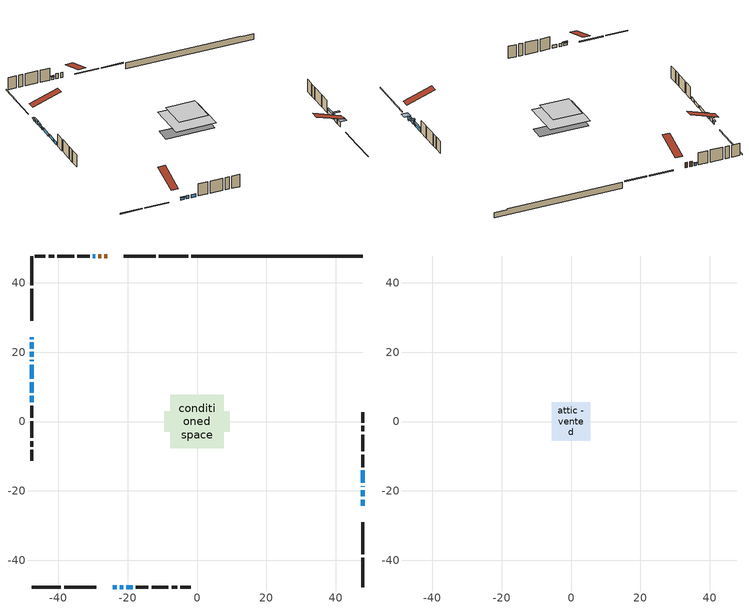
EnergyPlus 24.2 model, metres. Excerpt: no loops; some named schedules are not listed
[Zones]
conditioned space
 floor outside (Floor1 construction): -2.64,-2.64 -2.64,2.64 2.64,2.64 2.64,-2.64 z1.53
 floor adiabatic (AdiabaticFloorConstruction): -7.67,-7.67 -7.67,7.67 7.67,7.67 7.67,-7.67 z3.97
 floor foundation (Slab1 construction): -9.44,-2.9 -9.44,2.9 9.44,2.9 9.44,-2.9 z-0.91
 wall outside (RimJoist1 construction): -2.54,47.76 -11,47.76 / -47.76,-47.76 -39.3,-47.76 / -47.76,47.76 -47.76,39.3 / 47.76,-47.76 47.76,-39.3 z1.53:1.83
 wall outside (RimJoist2 construction): -11.93,47.76 -21.19,47.76 / -38.37,-47.76 -29.12,-47.76 / -47.76,38.37 -47.76,29.12 / 47.76,-38.37 47.76,-29.12 z1.53:1.83
 wall outside (AdiabaticWallConstruction 1): -25.93,47.76 -26.73,47.76 / -27.66,47.76 -28.49,47.76 z1.53:3.56
 wall outside (AdiabaticWallConstruction): 47.76,-24.38 47.76,-22.55 z1.53:3.36; 47.76,-21.62 47.76,-19.79 z1.53:3.16; -29.42,47.76 -30.03,47.76 / -24.38,-47.76 -23.16,-47.76 / -47.76,24.38 -47.76,23.77 z1.53:2.45; -47.76,22.84 -47.76,21.01 / 47.76,-17.73 47.76,-14.07 z1.53:3.05; -47.76,20.08 -47.76,18.71 / -22.23,-47.76 -21.32,-47.76 / -47.76,17.78 -47.76,17.32 / -20.39,-47.76 -18.56,-47.76 / -47.76,16.4 -47.76,12.28 / -47.76,11.35 -47.76,8.3 / -47.76,7.37 -47.76,5.54 z1.53:2.75; 47.76,-18.87 47.76,-18.66 z1.53:3.97
 wall outside (Wall1 construction): -30.96,47.76 -34.54,47.76 / -17.63,-47.76 -14.05,-47.76 / -47.76,4.62 -47.76,1.03 / 47.76,-13.14 47.76,-9.56 z1.53:6.41
 wall outside (Wall2 construction): -35.47,47.76 -40.33,47.76 / -13.12,-47.76 -8.25,-47.76 / -47.76,0.11 -47.76,-4.76 / 47.76,-8.63 47.76,-3.77 z1.53:6.41
 wall outside (Wall3 construction): -41.26,47.76 -42.82,47.76 / -7.33,-47.76 -5.77,-47.76 / -47.76,-5.69 -47.76,-7.24 / 47.76,-2.84 47.76,-1.28 z1.53:6.41
 wall outside (Wall4 construction): -43.74,47.76 -46.83,47.76 / -4.84,-47.76 -1.75,-47.76 / -47.76,-8.17 -47.76,-11.26 / 47.76,-0.36 47.76,2.73 z1.53:6.41
 wall foundation (FoundationWall1 construction): -1.62,47.76,-0.91 -1.62,47.76,1.53 42.82,47.76,1.53 42.82,47.76,1.19 47.76,47.76,1.19 47.76,47.76,-0.91
 window (WindowConstruction): 47.76,-24.38 47.76,-22.55 z1.53:3.36
 window (WindowConstruction 7): 47.76,-21.62 47.76,-19.79 z1.53:3.15
 window (WindowConstruction 8): -29.42,47.76 -30.03,47.76 z1.53:2.44
 window (WindowConstruction 9): -24.38,-47.76 -23.16,-47.76 z1.53:2.44
 window (WindowConstruction 10): -47.76,24.38 -47.76,23.77 z1.53:2.44
 window (WindowConstruction 11): -47.76,22.84 -47.76,21.01 z1.53:3.05
 window (WindowConstruction 12): -47.76,20.08 -47.76,18.71 z1.53:2.75
 window (WindowConstruction 13): -22.23,-47.76 -21.32,-47.76 z1.53:2.75
 window (WindowConstruction 1): 47.76,-18.86 47.76,-18.66 z1.53:3.97
 window (WindowConstruction 14): -47.76,17.78 -47.76,17.33 z1.53:2.75
 window (WindowConstruction 2): -20.39,-47.76 -18.56,-47.76 z1.53:2.75
 window (WindowConstruction 3): -47.76,16.4 -47.76,12.28 z1.53:2.75
 window (WindowConstruction 4): -47.76,11.35 -47.76,8.3 z1.53:2.75
 window (WindowConstruction 5): -47.76,7.37 -47.76,5.55 z1.53:2.75
 window (WindowConstruction 6): 47.76,-17.73 47.76,-14.07 z1.53:3.05
 door (Door): -25.93,47.76 -26.73,47.76 z1.53:3.56
 door (Door 1): -27.66,47.76 -28.49,47.76 z1.53:3.56
 ceiling adiabatic (AdiabaticFloorConstruction): 7.67,-7.67 7.67,7.67 -7.67,7.67 -7.67,-7.67 z3.97
attic - vented
 floor to conditioned space (Floor2 construction Reversed): -5.61,-5.61 -5.61,5.61 5.61,5.61 5.61,-5.61 z6.41
 roof outside (Roof1 construction): -25,47.76,6.41 -25,36.84,10.05 -22.12,36.84,10.05 -22.12,47.76,6.41; -25.31,-47.76,6.41 -25.31,-36.84,10.05 -28.19,-36.84,10.05 -28.19,-47.76,6.41; -47.76,25.31,6.41 -36.84,25.31,10.05 -36.84,28.19,10.05 -47.76,28.19,6.41; 47.76,-25.31,6.41 36.84,-25.31,10.05 36.84,-28.19,10.05 47.76,-28.19,6.41
shading: 47.76,-22.25 47.76,-24.68 50.2,-24.68 50.2,-22.25 z3.66; 47.76,-19.49 47.76,-21.92 48.37,-21.92 48.37,-19.49 z3.45; -30.33,47.76 -29.12,47.76 -29.12,48.37 -30.33,48.37 z2.74; -22.86,-47.76 -24.68,-47.76 -24.68,-48.37 -22.86,-48.37 z2.74; -47.76,23.47 -47.76,24.68 -48.37,24.68 -48.37,23.47 z2.74; -47.76,20.71 -47.76,23.14 -48.37,23.14 -48.37,20.71 z3.35; -47.76,18.41 -47.76,20.38 -48.37,20.38 -48.37,18.41 z3.05; 47.76,-18.36 47.76,-19.16 50.2,-19.16 50.2,-18.36 z4.27; 47.76,-13.77 47.76,-18.03 48.37,-18.03 48.37,-13.77 z3.35
[Building]
Building 1: Terrain=Suburbs
[Site:Location]
Toronto City Centre_ON: Latitude {deg}=43.63; Longitude {deg}=-79.39; Time Zone {hr}=-5; Elevation {m}=77; Keep Site Location Information=Yes
[Site:GroundTemperature:Shallow]
5.01852, 3.26908, 3.12898, 3.95918, 7.29196, 10.6092, 13.4851, 15.3069, 15.4617, 13.9799, 11.1774, 7.9619
[Site:WaterMainsTemperature]
Calculation Method=Schedule; Temperature Schedule=mains temperature schedule
[Material] Roughness=Rough; Thermal Absorptance=0.9
Name | Thickness {m} | Conductivity {W/m-K} | Density {kg/m3} | Specific Heat {J/kg-K} | Solar Absorptance | Visible Absorptance
asphalt or fiberglass shingles | 0.00635 | 0.162714 | 1121.4 | 1465.45 | 0.4 | 0.4
ceiling loosefill ins | 0.169333 | 0.0480833 | 16.02 | 1046.75 | 0.7 | 0.7
ceiling stud and cavity | 0.1397 | 0.536051 | 65.682 | 1177.47 | 0.7 | 0.7
concrete 4.0 in. | 0.1016 | 1.803125 | 2242.8 | 837.4 | 0.7 | 0.7
concrete 8.0 in. | 0.2032 | 1.803125 | 2242.8 | 837.4 | 0.7 | 0.7
door material | 0.04445 | 0.053851 | 512.64 | 1214.23 | 0.7 | 0.7
exterior vertical ins | 0.00128632 | 0.029427 | 32.04 | 1214.23 | 0.7 | 0.7
floor covering | 0.0127 | 0.0433444 | 54.468 | 1339.84 | 0.6 | 0.6
floor rigid ins | 0.103632 | 0.029427 | 32.04 | 1214.23 | 0.7 | 0.7
floor rigid ins 1; wall rigid ins | 0.512978 | 0.029427 | 32.04 | 1214.23 | 0.7 | 0.7
floor stud and cavity | 0.1397 | 0.218442 | 92.3553 | 1139.71 | 0.7 | 0.7
floor stud and cavity 1 | 0.1397 | 1.75129 | 37.0049 | 1207.88 | 0.7 | 0.7
furniture material conditioned space 1 | 0.1524 | 0.115458 | 640.8 | 1214.23 | 0.6 | 0.6
gypsum board | 0.0127 | 0.160291 | 801 | 837.4 | 0.6 | 0.6
osb sheathing 0.5 in. | 0.0127 | 0.115458 | 512.64 | 1214.23 | 0.7 | 0.7
osb sheathing 0.75 in. | 0.01905 | 0.115458 | 512.64 | 1214.23 | 0.7 | 0.7
osb sheathing 2.0 in. | 0.0508 | 0.115458 | 512.64 | 1214.23 | 0.7 | 0.7
rim joist rigid ins | 0.051816 | 0.029427 | 32.04 | 1214.23 | 0.7 | 0.7
rim joist stud and cavity | 0.0508 | 0.0405436 | 125.044 | 1163.47 | 0.6 | 0.6
rim joist stud and cavity 1 | 0.0508 | 0.0293316 | 125.044 | 1163.47 | 0.6 | 0.6
wall stud and cavity | 0.1397 | 0.0820459 | 139.0536 | 1170.24 | 0.7 | 0.7
wall stud and cavity 1 | 0.1397 | 0.0932297 | 139.0536 | 1170.24 | 0.7 | 0.7
wall stud and cavity 2 | 0.1397 | 0.101456 | 139.0536 | 1170.24 | 0.7 | 0.7
wall stud and cavity 3 | 0.1397 | 0.0985229 | 139.0536 | 1170.24 | 0.7 | 0.7
wall stud and cavity 4 | 0.0889 | 0.380278 | 52.3479 | 1209.89 | 0.7 | 0.7
wall stud and cavity 5 | 0.0889 | 0.391764 | 83.0341 | 1211.67 | 0.7 | 0.7
wood siding | 0.0254 | 0.102417 | 544.68 | 1172.36 | 0.4 | 0.4
wood siding 1; wood siding 2; wood siding 3 | 0.0254 | 0.102417 | 544.68 | 1172.36 | 0.7 | 0.7
[WindowMaterial:SimpleGlazingSystem]
Name | U-Factor {W/m2-K} | Solar Heat Gain Coefficient
WindowMaterial | 2.8867 | 0.7
WindowMaterial 1 | 3.1564 | 0.45
WindowMaterial 10 | 2.92871 | 0.61
WindowMaterial 11 | 3.0383 | 0.46
WindowMaterial 2 | 2.904297 | 0.68
WindowMaterial 3 | 2.91111 | 0.64
WindowMaterial 4 | 4.21762 | 0.68
WindowMaterial 5 | 2.95256 | 0.58
WindowMaterial 6 | 2.906 | 0.64
WindowMaterial 7 | 2.90373 | 0.65
WindowMaterial 8 | 2.97868 | 0.61
WindowMaterial 9 | 2.99571 | 0.51
[Construction]
AdiabaticFloorConstruction: floor stud and cavity 1, floor rigid ins 1, osb sheathing 0.75 in., floor covering
AdiabaticWallConstruction: wood siding 2, wall rigid ins, wall stud and cavity 4, gypsum board
AdiabaticWallConstruction 1: wood siding 3, wall rigid ins, wall stud and cavity 4, gypsum board
Door; Door 1: door material
Floor1 construction: floor stud and cavity, floor rigid ins, osb sheathing 0.75 in., floor covering
Floor2 construction Reversed: gypsum board, ceiling stud and cavity, ceiling loosefill ins
FoundationWall1 construction: concrete 8.0 in.
furniture construction conditioned space 1: furniture material conditioned space 1
PartitionWallConstruction: gypsum board, wall stud and cavity 5, gypsum board
RimJoist1 construction: wood siding 1, rim joist rigid ins, osb sheathing 2.0 in., rim joist stud and cavity
RimJoist2 construction: wood siding 1, osb sheathing 2.0 in., rim joist stud and cavity 1
Roof1 construction: asphalt or fiberglass shingles
Slab1 construction: concrete 4.0 in.
Wall1 construction: wood siding, osb sheathing 0.5 in., wall stud and cavity, gypsum board
Wall2 construction: wood siding, osb sheathing 0.5 in., wall stud and cavity 1, gypsum board
Wall3 construction: wood siding, osb sheathing 0.5 in., wall stud and cavity 2, gypsum board
Wall4 construction: wood siding, osb sheathing 0.5 in., wall stud and cavity 3, gypsum board
WindowConstruction: WindowMaterial
WindowConstruction 1: WindowMaterial 1
WindowConstruction 10; WindowConstruction 9: WindowMaterial 9
WindowConstruction 11; WindowConstruction 6: WindowMaterial 6
WindowConstruction 12: WindowMaterial 10
WindowConstruction 13; WindowConstruction 14: WindowMaterial 11
WindowConstruction 2: WindowMaterial 2
WindowConstruction 3: WindowMaterial 3
WindowConstruction 4: WindowMaterial 4
WindowConstruction 5: WindowMaterial 5
WindowConstruction 7: WindowMaterial 7
WindowConstruction 8: WindowMaterial 8
[Zone] Multiplier=1; Part of Total Floor Area=Yes
Name | Volume {m3}
attic - vented | 74.2765
conditioned space | 841.1
[Space]
Name | Zone | Volume {m3}
attic - vented 1 | attic - vented | 74.2765
conditioned space 1 | conditioned space | 841.1
[ZoneInfiltration:EffectiveLeakageArea]
infil attic - vented 1: Zone or Space=attic - vented 1; Schedule=Always On Discrete; Effective Air Leakage Area {cm2}=5292.63; Stack Coefficient=0.000253122; Wind Coefficient=1.07494e-05
[ZoneMixing]
whole house fan mix: Zone or Space=attic - vented; Schedule=Always On Continuous; Design Flow Rate Calculation Method=Flow/Zone; Design Flow Rate {m3/s}=0; Source Zone or Space=conditioned space
[SurfaceProperty:ExposedFoundationPerimeter]
Slab1: Exposed Perimeter Calculation Method=TotalExposedPerimeter; Total Exposed Perimeter {m}=49.377
[InternalMass] Zone or ZoneList=conditioned space; Space or SpaceList=conditioned space 1
Name | Construction | Surface Area {m2}
furniture mass conditioned space 1 | furniture construction conditioned space 1 | 149.084
partition wall mass | PartitionWallConstruction | 372.71
[Lights]
interior lighting: Zone or ZoneList or Space or SpaceList=conditioned space 1; Schedule=interior lighting schedule; Design Level Calculation Method=LightingLevel; Lighting Level {W}=343.2; Return Air Fraction=0; Fraction Radiant=0.6; Fraction Visible=0.2; Fraction Replaceable=1
[People]
occupants: Zone or ZoneList or Space or SpaceList=conditioned space 1; Number of People Schedule=occupants schedule; Number of People Calculation Method=People; Number of People=3; Fraction Radiant=0.314171; Sensible Heat Fraction=0.56303; Activity Level Schedule=occupants activity schedule; Carbon Dioxide Generation Rate {m3/s-W}=0; Enable ASHRAE 55 Comfort Warnings=No; Mean Radiant Temperature Calculation Type=EnclosureAveraged
[ElectricEquipment] Zone or ZoneList or Space or SpaceList=conditioned space 1; Design Level Calculation Method=EquipmentLevel
Name | Schedule | Design Level {W} | Fraction Latent | Fraction Radiant | Fraction Lost
clothes dryer | clothes dryer schedule | 140.772 | 0.015 | 0.081 | 0.85
clothes washer | clothes washer schedule | 32.1985 | 0.03 | 0.162 | 0.7
cooking range | cooking range schedule | 215.147 | 0.08 | 0.432 | 0.2
dishwasher | dishwasher schedule | 66.8632 | 0.3 | 0.18 | 0.4
fridge | fridge schedule | 72.9452 | 0 | 0.6 | 0
mech vent bath fan 0 | mech vent bath fan 0 schedule | 50.2 | 0 | 0 | 1
mech vent bath fan 1 | mech vent bath fan 1 schedule | 50.2 | 0 | 0 | 1
mech vent bath fan 2 | mech vent bath fan 2 schedule | 50.2 | 0 | 0 | 1
mech vent house fan | mech vent house fan schedule | 0 | 0 | 0 | 1
mech vent house fan cfis | mech vent house fan cfis schedule | 0 | 0 | 0 | 0
misc plug loads | misc plug loads schedule | 494.7 | 0.045 | 0.513 | 0.1
whole house fan | Always On Discrete | 0 | 0 | 0 | 1
[OtherEquipment] Zone or ZoneList or Space or SpaceList=conditioned space 1; Design Level Calculation Method=EquipmentLevel
Name | Fuel Type | Schedule | Design Level {W} | Fraction Latent | Fraction Radiant | Fraction Lost
clothes dryer 1 | Electricity | clothes dryer schedule | 0 | 0.015 | 0.081 | 0.85
cooking range 1 | Electricity | cooking range schedule | 0 | 0.08 | 0.432 | 0.2
general water use latent | None | general water use schedule | 62.594 | 1 | 0 | 0
general water use sensible | None | general water use schedule | -61.6891 | 0 | 0.6 | 0
mech vent house fan latent load | None | Always On Discrete | 0 | 1 | 0 | 0
mech vent house fan sensible load | None | Always On Discrete | 0 | 0 | 0 | 0
water heater energy adjustment1 | NaturalGas | Always On Discrete | 0.01 | 0 | 0 | 1
[ZoneInfiltration:DesignFlowRate] Zone or ZoneList or Space or SpaceList=conditioned space 1; Schedule=Always On Discrete; Design Flow Rate Calculation Method=Flow/Zone; Design Flow Rate {m3/s}=0
infil flow; natural vent flow; whole house fan flow
[Foundation:Kiva]
Foundation Kiva 1: Initial Indoor Air Temperature {C}=18; Wall Height Above Grade {m}=1.52997; Wall Depth Below Slab {m}=0.2032; Custom Block Material Name 1=exterior vertical ins; Custom Block Depth 1 {m}=2.43998; Custom Block X Position 1 {m}=0.2032; Custom Block Z Position 1 {m}=0
[Foundation:Kiva:Settings]
Soil Conductivity {W/m-K}=0.849921; Soil Density {kg/m3}=1842.3; Soil Specific Heat {J/kg-K}=418.7; Ground Solar Absorptivity=0.9; Ground Thermal Absorptivity=0.9; Ground Surface Roughness {m}=0.03; Far-Field Width {m}=40; Deep-Ground Boundary Condition=ZeroFlux; Deep-Ground Depth {m}=40; Minimum Cell Dimension {m}=0.2; Maximum Cell Growth Coefficient=3; Simulation Timestep=Timestep
[Exterior:Lights]
exterior lighting: Schedule=exterior lighting schedule; Design Level {W}=75.6
[Schedule:Constant]
Name | Hourly Value
Always On Continuous; mech vent house fan schedule; mech vent house fan cfis schedule; Always On Discrete | 1
occupants activity schedule | 117.228
fridge schedule | 0
[Schedule:Week:Daily]
interior lighting schedule Week Rule - Jan1-Jan27: interior lighting schedule day, interior lighting schedule day, interior lighting schedule day, interior lighting schedule day, interior lighting schedule day, interior lighting schedule day, interior lighting schedule day, interior lighting schedule default day, interior lighting schedule default day, interior lighting schedule default day, interior lighting schedule default day, interior lighting schedule default day
interior lighting schedule Week Rule - Jan28-Feb3: interior lighting schedule day, interior lighting schedule day, interior lighting schedule day, interior lighting schedule day, interior lighting schedule day 1, interior lighting schedule day 1, interior lighting schedule day 1, interior lighting schedule default day, interior lighting schedule default day, interior lighting schedule default day, interior lighting schedule default day, interior lighting schedule default day
interior lighting schedule Week Rule - Feb4-Feb24: interior lighting schedule day 1, interior lighting schedule day 1, interior lighting schedule day 1, interior lighting schedule day 1, interior lighting schedule day 1, interior lighting schedule day 1, interior lighting schedule day 1, interior lighting schedule default day, interior lighting schedule default day, interior lighting schedule default day, interior lighting schedule default day, interior lighting schedule default day
interior lighting schedule Week Rule - Feb25-Mar3: interior lighting schedule day 1, interior lighting schedule day 1, interior lighting schedule day 1, interior lighting schedule day 1, interior lighting schedule day 2, interior lighting schedule day 2, interior lighting schedule day 2, interior lighting schedule default day, interior lighting schedule default day, interior lighting schedule default day, interior lighting schedule default day, interior lighting schedule default day
interior lighting schedule Week Rule - Mar4-Mar31: interior lighting schedule day 2, interior lighting schedule day 2, interior lighting schedule day 2, interior lighting schedule day 2, interior lighting schedule day 2, interior lighting schedule day 2, interior lighting schedule day 2, interior lighting schedule default day, interior lighting schedule default day, interior lighting schedule default day, interior lighting schedule default day, interior lighting schedule default day
interior lighting schedule Week Rule - Apr1-Apr28: interior lighting schedule day 3, interior lighting schedule day 3, interior lighting schedule day 3, interior lighting schedule day 3, interior lighting schedule day 3, interior lighting schedule day 3, interior lighting schedule day 3, interior lighting schedule default day, interior lighting schedule default day, interior lighting schedule default day, interior lighting schedule default day, interior lighting schedule default day
interior lighting schedule Week Rule - Apr29-May5: interior lighting schedule day 3, interior lighting schedule day 3, interior lighting schedule day 4, interior lighting schedule day 4, interior lighting schedule day 4, interior lighting schedule day 4, interior lighting schedule day 4, interior lighting schedule default day, interior lighting schedule default day, interior lighting schedule default day, interior lighting schedule default day, interior lighting schedule default day
interior lighting schedule Week Rule - May6-May26: interior lighting schedule day 4, interior lighting schedule day 4, interior lighting schedule day 4, interior lighting schedule day 4, interior lighting schedule day 4, interior lighting schedule day 4, interior lighting schedule day 4, interior lighting schedule default day, interior lighting schedule default day, interior lighting schedule default day, interior lighting schedule default day, interior lighting schedule default day
interior lighting schedule Week Rule - May27-Jun2: interior lighting schedule day 4, interior lighting schedule day 4, interior lighting schedule day 4, interior lighting schedule day 4, interior lighting schedule day 4, interior lighting schedule day 5, interior lighting schedule day 5, interior lighting schedule default day, interior lighting schedule default day, interior lighting schedule default day, interior lighting schedule default day, interior lighting schedule default day
interior lighting schedule Week Rule - Jun3-Jun30: interior lighting schedule day 5, interior lighting schedule day 5, interior lighting schedule day 5, interior lighting schedule day 5, interior lighting schedule day 5, interior lighting schedule day 5, interior lighting schedule day 5, interior lighting schedule default day, interior lighting schedule default day, interior lighting schedule default day, interior lighting schedule default day, interior lighting schedule default day
interior lighting schedule Week Rule - Jul1-Jul28: interior lighting schedule day 6, interior lighting schedule day 6, interior lighting schedule day 6, interior lighting schedule day 6, interior lighting schedule day 6, interior lighting schedule day 6, interior lighting schedule day 6, interior lighting schedule default day, interior lighting schedule default day, interior lighting schedule default day, interior lighting schedule default day, interior lighting schedule default day
interior lighting schedule Week Rule - Jul29-Aug4: interior lighting schedule day 6, interior lighting schedule day 6, interior lighting schedule day 6, interior lighting schedule day 7, interior lighting schedule day 7, interior lighting schedule day 7, interior lighting schedule day 7, interior lighting schedule default day, interior lighting schedule default day, interior lighting schedule default day, interior lighting schedule default day, interior lighting schedule default day
interior lighting schedule Week Rule - Aug5-Aug25: interior lighting schedule day 7, interior lighting schedule day 7, interior lighting schedule day 7, interior lighting schedule day 7, interior lighting schedule day 7, interior lighting schedule day 7, interior lighting schedule day 7, interior lighting schedule default day, interior lighting schedule default day, interior lighting schedule default day, interior lighting schedule default day, interior lighting schedule default day
interior lighting schedule Week Rule - Aug26-Sep1: interior lighting schedule day 7, interior lighting schedule day 7, interior lighting schedule day 7, interior lighting schedule day 7, interior lighting schedule day 7, interior lighting schedule day 7, interior lighting schedule day 8, interior lighting schedule default day, interior lighting schedule default day, interior lighting schedule default day, interior lighting schedule default day, interior lighting schedule default day
interior lighting schedule Week Rule - Sep2-Sep29: interior lighting schedule day 8, interior lighting schedule day 8, interior lighting schedule day 8, interior lighting schedule day 8, interior lighting schedule day 8, interior lighting schedule day 8, interior lighting schedule day 8, interior lighting schedule default day, interior lighting schedule default day, interior lighting schedule default day, interior lighting schedule default day, interior lighting schedule default day
interior lighting schedule Week Rule - Sep30-Oct6: interior lighting schedule day 8, interior lighting schedule day 9, interior lighting schedule day 9, interior lighting schedule day 9, interior lighting schedule day 9, interior lighting schedule day 9, interior lighting schedule day 9, interior lighting schedule default day, interior lighting schedule default day, interior lighting schedule default day, interior lighting schedule default day, interior lighting schedule default day
interior lighting schedule Week Rule - Oct7-Oct27: interior lighting schedule day 9, interior lighting schedule day 9, interior lighting schedule day 9, interior lighting schedule day 9, interior lighting schedule day 9, interior lighting schedule day 9, interior lighting schedule day 9, interior lighting schedule default day, interior lighting schedule default day, interior lighting schedule default day, interior lighting schedule default day, interior lighting schedule default day
interior lighting schedule Week Rule - Oct28-Nov3: interior lighting schedule day 9, interior lighting schedule day 9, interior lighting schedule day 9, interior lighting schedule day 9, interior lighting schedule day 10, interior lighting schedule day 10, interior lighting schedule day 10, interior lighting schedule default day, interior lighting schedule default day, interior lighting schedule default day, interior lighting schedule default day, interior lighting schedule default day
interior lighting schedule Week Rule - Nov4-Nov24: interior lighting schedule day 10, interior lighting schedule day 10, interior lighting schedule day 10, interior lighting schedule day 10, interior lighting schedule day 10, interior lighting schedule day 10, interior lighting schedule day 10, interior lighting schedule default day, interior lighting schedule default day, interior lighting schedule default day, interior lighting schedule default day, interior lighting schedule default day
interior lighting schedule Week Rule - Nov25-Dec1: interior lighting schedule day 10, interior lighting schedule day 10, interior lighting schedule day 10, interior lighting schedule day 10, interior lighting schedule day 10, interior lighting schedule day 10, interior lighting schedule day 11, interior lighting schedule default day, interior lighting schedule default day, interior lighting schedule default day, interior lighting schedule default day, interior lighting schedule default day
interior lighting schedule Week Rule - Dec2-Dec31: interior lighting schedule day 11, interior lighting schedule day 11, interior lighting schedule day 11, interior lighting schedule day 11, interior lighting schedule day 11, interior lighting schedule day 11, interior lighting schedule day 11, interior lighting schedule default day, interior lighting schedule default day, interior lighting schedule default day, interior lighting schedule default day, interior lighting schedule default day
occupants schedule Week Rule - Jan1-Dec31: occupants schedule day, occupants schedule day, occupants schedule day, occupants schedule day, occupants schedule day, occupants schedule day, occupants schedule day, occupants schedule default day, occupants schedule default day, occupants schedule default day, occupants schedule default day, occupants schedule default day
clothes dryer schedule Week Rule - Jan1-Dec31: clothes dryer schedule day, clothes dryer schedule day, clothes dryer schedule day, clothes dryer schedule day, clothes dryer schedule day, clothes dryer schedule day, clothes dryer schedule day, clothes dryer schedule default day, clothes dryer schedule default day, clothes dryer schedule default day, clothes dryer schedule default day, clothes dryer schedule default day
clothes washer schedule Week Rule - Jan1-Dec31: clothes washer schedule day, clothes washer schedule day, clothes washer schedule day, clothes washer schedule day, clothes washer schedule day, clothes washer schedule day, clothes washer schedule day, clothes washer schedule default day, clothes washer schedule default day, clothes washer schedule default day, clothes washer schedule default day, clothes washer schedule default day
cooking range schedule Week Rule - Jan1-Dec31: cooking range schedule day, cooking range schedule day, cooking range schedule day, cooking range schedule day, cooking range schedule day, cooking range schedule day, cooking range schedule day, cooking range schedule default day, cooking range schedule default day, cooking range schedule default day, cooking range schedule default day, cooking range schedule default day
dishwasher schedule Week Rule - Jan1-Dec31: dishwasher schedule day, dishwasher schedule day, dishwasher schedule day, dishwasher schedule day, dishwasher schedule day, dishwasher schedule day, dishwasher schedule day, dishwasher schedule default day, dishwasher schedule default day, dishwasher schedule default day, dishwasher schedule default day, dishwasher schedule default day
mech vent bath fan 0 schedule Week Rule - Jan1-Dec31: mech vent bath fan 0 schedule day, mech vent bath fan 0 schedule day, mech vent bath fan 0 schedule day, mech vent bath fan 0 schedule day, mech vent bath fan 0 schedule day, mech vent bath fan 0 schedule day, mech vent bath fan 0 schedule day, mech vent bath fan 0 schedule default day, mech vent bath fan 0 schedule default day, mech vent bath fan 0 schedule default day, mech vent bath fan 0 schedule default day, mech vent bath fan 0 schedule default day
mech vent bath fan 1 schedule Week Rule - Jan1-Dec31: mech vent bath fan 1 schedule day, mech vent bath fan 1 schedule day, mech vent bath fan 1 schedule day, mech vent bath fan 1 schedule day, mech vent bath fan 1 schedule day, mech vent bath fan 1 schedule day, mech vent bath fan 1 schedule day, mech vent bath fan 1 schedule default day, mech vent bath fan 1 schedule default day, mech vent bath fan 1 schedule default day, mech vent bath fan 1 schedule default day, mech vent bath fan 1 schedule default day
mech vent bath fan 2 schedule Week Rule - Jan1-Dec31: mech vent bath fan 2 schedule day, mech vent bath fan 2 schedule day, mech vent bath fan 2 schedule day, mech vent bath fan 2 schedule day, mech vent bath fan 2 schedule day, mech vent bath fan 2 schedule day, mech vent bath fan 2 schedule day, mech vent bath fan 2 schedule default day, mech vent bath fan 2 schedule default day, mech vent bath fan 2 schedule default day, mech vent bath fan 2 schedule default day, mech vent bath fan 2 schedule default day
misc plug loads schedule Week Rule - Jan1-Dec31: misc plug loads schedule day, misc plug loads schedule day, misc plug loads schedule day, misc plug loads schedule day, misc plug loads schedule day, misc plug loads schedule day, misc plug loads schedule day, misc plug loads schedule default day, misc plug loads schedule default day, misc plug loads schedule default day, misc plug loads schedule default day, misc plug loads schedule default day
general water use schedule Week Rule - Jan1-Dec31: general water use schedule day, general water use schedule day, general water use schedule day, general water use schedule day, general water use schedule day, general water use schedule day, general water use schedule day, general water use schedule default day, general water use schedule default day, general water use schedule default day, general water use schedule default day, general water use schedule default day
exterior lighting schedule Week Rule - Jan1-Jan27: exterior lighting schedule day, exterior lighting schedule day, exterior lighting schedule day, exterior lighting schedule day, exterior lighting schedule day, exterior lighting schedule day, exterior lighting schedule day, exterior lighting schedule default day, exterior lighting schedule default day, exterior lighting schedule default day, exterior lighting schedule default day, exterior lighting schedule default day
exterior lighting schedule Week Rule - Jan28-Feb3: exterior lighting schedule day, exterior lighting schedule day, exterior lighting schedule day, exterior lighting schedule day, exterior lighting schedule day 1, exterior lighting schedule day 1, exterior lighting schedule day 1, exterior lighting schedule default day, exterior lighting schedule default day, exterior lighting schedule default day, exterior lighting schedule default day, exterior lighting schedule default day
exterior lighting schedule Week Rule - Feb4-Feb24: exterior lighting schedule day 1, exterior lighting schedule day 1, exterior lighting schedule day 1, exterior lighting schedule day 1, exterior lighting schedule day 1, exterior lighting schedule day 1, exterior lighting schedule day 1, exterior lighting schedule default day, exterior lighting schedule default day, exterior lighting schedule default day, exterior lighting schedule default day, exterior lighting schedule default day
exterior lighting schedule Week Rule - Feb25-Mar3: exterior lighting schedule day 1, exterior lighting schedule day 1, exterior lighting schedule day 1, exterior lighting schedule day 1, exterior lighting schedule day 2, exterior lighting schedule day 2, exterior lighting schedule day 2, exterior lighting schedule default day, exterior lighting schedule default day, exterior lighting schedule default day, exterior lighting schedule default day, exterior lighting schedule default day
exterior lighting schedule Week Rule - Mar4-Mar31: exterior lighting schedule day 2, exterior lighting schedule day 2, exterior lighting schedule day 2, exterior lighting schedule day 2, exterior lighting schedule day 2, exterior lighting schedule day 2, exterior lighting schedule day 2, exterior lighting schedule default day, exterior lighting schedule default day, exterior lighting schedule default day, exterior lighting schedule default day, exterior lighting schedule default day
exterior lighting schedule Week Rule - Apr1-Apr28: exterior lighting schedule day 3, exterior lighting schedule day 3, exterior lighting schedule day 3, exterior lighting schedule day 3, exterior lighting schedule day 3, exterior lighting schedule day 3, exterior lighting schedule day 3, exterior lighting schedule default day, exterior lighting schedule default day, exterior lighting schedule default day, exterior lighting schedule default day, exterior lighting schedule default day
exterior lighting schedule Week Rule - Apr29-May5: exterior lighting schedule day 3, exterior lighting schedule day 3, exterior lighting schedule day 4, exterior lighting schedule day 4, exterior lighting schedule day 4, exterior lighting schedule day 4, exterior lighting schedule day 4, exterior lighting schedule default day, exterior lighting schedule default day, exterior lighting schedule default day, exterior lighting schedule default day, exterior lighting schedule default day
exterior lighting schedule Week Rule - May6-May26: exterior lighting schedule day 4, exterior lighting schedule day 4, exterior lighting schedule day 4, exterior lighting schedule day 4, exterior lighting schedule day 4, exterior lighting schedule day 4, exterior lighting schedule day 4, exterior lighting schedule default day, exterior lighting schedule default day, exterior lighting schedule default day, exterior lighting schedule default day, exterior lighting schedule default day
exterior lighting schedule Week Rule - May27-Jun2: exterior lighting schedule day 4, exterior lighting schedule day 4, exterior lighting schedule day 4, exterior lighting schedule day 4, exterior lighting schedule day 4, exterior lighting schedule day 5, exterior lighting schedule day 5, exterior lighting schedule default day, exterior lighting schedule default day, exterior lighting schedule default day, exterior lighting schedule default day, exterior lighting schedule default day
exterior lighting schedule Week Rule - Jun3-Jun30: exterior lighting schedule day 5, exterior lighting schedule day 5, exterior lighting schedule day 5, exterior lighting schedule day 5, exterior lighting schedule day 5, exterior lighting schedule day 5, exterior lighting schedule day 5, exterior lighting schedule default day, exterior lighting schedule default day, exterior lighting schedule default day, exterior lighting schedule default day, exterior lighting schedule default day
exterior lighting schedule Week Rule - Jul1-Jul28: exterior lighting schedule day 6, exterior lighting schedule day 6, exterior lighting schedule day 6, exterior lighting schedule day 6, exterior lighting schedule day 6, exterior lighting schedule day 6, exterior lighting schedule day 6, exterior lighting schedule default day, exterior lighting schedule default day, exterior lighting schedule default day, exterior lighting schedule default day, exterior lighting schedule default day
exterior lighting schedule Week Rule - Jul29-Aug4: exterior lighting schedule day 6, exterior lighting schedule day 6, exterior lighting schedule day 6, exterior lighting schedule day 7, exterior lighting schedule day 7, exterior lighting schedule day 7, exterior lighting schedule day 7, exterior lighting schedule default day, exterior lighting schedule default day, exterior lighting schedule default day, exterior lighting schedule default day, exterior lighting schedule default day
[Schedule:Year]
interior lighting schedule: interior lighting schedule Week Rule - Jan1-Jan27, 1, 1, 1, 27, interior lighting schedule Week Rule - Jan28-Feb3, 1, 28, 2, 3, interior lighting schedule Week Rule - Feb4-Feb24, 2, 4, 2, 24, interior lighting schedule Week Rule - Feb25-Mar3, 2, 25, 3, 3, interior lighting schedule Week Rule - Mar4-Mar31, 3, 4, 3, 31, interior lighting schedule Week Rule - Apr1-Apr28, 4, 1, 4, 28, interior lighting schedule Week Rule - Apr29-May5, 4, 29, 5, 5, interior lighting schedule Week Rule - May6-May26, 5, 6, 5, 26, interior lighting schedule Week Rule - May27-Jun2, 5, 27, 6, 2, interior lighting schedule Week Rule - Jun3-Jun30, 6, 3, 6, 30, interior lighting schedule Week Rule - Jul1-Jul28, 7, 1, 7, 28, interior lighting schedule Week Rule - Jul29-Aug4, 7, 29, 8, 4, interior lighting schedule Week Rule - Aug5-Aug25, 8, 5, 8, 25, interior lighting schedule Week Rule - Aug26-Sep1, 8, 26, 9, 1, interior lighting schedule Week Rule - Sep2-Sep29, 9, 2, 9, 29, interior lighting schedule Week Rule - Sep30-Oct6, 9, 30, 10, 6, interior lighting schedule Week Rule - Oct7-Oct27, 10, 7, 10, 27, interior lighting schedule Week Rule - Oct28-Nov3, 10, 28, 11, 3, interior lighting schedule Week Rule - Nov4-Nov24, 11, 4, 11, 24, interior lighting schedule Week Rule - Nov25-Dec1, 11, 25, 12, 1, interior lighting schedule Week Rule - Dec2-Dec31, 12, 2, 12, 31
occupants schedule: occupants schedule Week Rule - Jan1-Dec31, 1, 1, 12, 31
clothes dryer schedule: clothes dryer schedule Week Rule - Jan1-Dec31, 1, 1, 12, 31
clothes washer schedule: clothes washer schedule Week Rule - Jan1-Dec31, 1, 1, 12, 31
cooking range schedule: cooking range schedule Week Rule - Jan1-Dec31, 1, 1, 12, 31
dishwasher schedule: dishwasher schedule Week Rule - Jan1-Dec31, 1, 1, 12, 31
mech vent bath fan 0 schedule: mech vent bath fan 0 schedule Week Rule - Jan1-Dec31, 1, 1, 12, 31
mech vent bath fan 1 schedule: mech vent bath fan 1 schedule Week Rule - Jan1-Dec31, 1, 1, 12, 31
mech vent bath fan 2 schedule: mech vent bath fan 2 schedule Week Rule - Jan1-Dec31, 1, 1, 12, 31
misc plug loads schedule: misc plug loads schedule Week Rule - Jan1-Dec31, 1, 1, 12, 31
general water use schedule: general water use schedule Week Rule - Jan1-Dec31, 1, 1, 12, 31
exterior lighting schedule: exterior lighting schedule Week Rule - Jan1-Jan27, 1, 1, 1, 27, exterior lighting schedule Week Rule - Jan28-Feb3, 1, 28, 2, 3, exterior lighting schedule Week Rule - Feb4-Feb24, 2, 4, 2, 24, exterior lighting schedule Week Rule - Feb25-Mar3, 2, 25, 3, 3, exterior lighting schedule Week Rule - Mar4-Mar31, 3, 4, 3, 31, exterior lighting schedule Week Rule - Apr1-Apr28, 4, 1, 4, 28, exterior lighting schedule Week Rule - Apr29-May5, 4, 29, 5, 5, exterior lighting schedule Week Rule - May6-May26, 5, 6, 5, 26, exterior lighting schedule Week Rule - May27-Jun2, 5, 27, 6, 2, exterior lighting schedule Week Rule - Jun3-Jun30, 6, 3, 6, 30, exterior lighting schedule Week Rule - Jul1-Jul28, 7, 1, 7, 28, exterior lighting schedule Week Rule - Jul29-Aug4, 7, 29, 8, 4, exterior lighting schedule Week Rule - Aug5-Aug25, 8, 5, 8, 25, exterior lighting schedule Week Rule - Aug26-Sep1, 8, 26, 9, 1, exterior lighting schedule Week Rule - Sep2-Sep29, 9, 2, 9, 29, exterior lighting schedule Week Rule - Sep30-Oct6, 9, 30, 10, 6, exterior lighting schedule Week Rule - Oct7-Oct27, 10, 7, 10, 27, exterior lighting schedule Week Rule - Oct28-Nov3, 10, 28, 11, 3, exterior lighting schedule Week Rule - Nov4-Nov24, 11, 4, 11, 24, exterior lighting schedule Week Rule - Nov25-Dec1, 11, 25, 12, 1, exterior lighting schedule Week Rule - Dec2-Dec31, 12, 2, 12, 31
[Schedule:Compact]
mains temperature schedule: Through: 01/01, For: AllDays, Until: 24:00, 8.80333, Through: 01/02, For: AllDays, Until: 24:00, 8.74333, Through: 01/03, For: AllDays, Until: 24:00, 8.68389, Through: 01/04, For: AllDays, Until: 24:00, 8.62611, Through: 01/05, For: AllDays, Until: 24:00, 8.56944, Through: 01/06, For: AllDays, Until: 24:00, 8.51389, Through: 01/07, For: AllDays, Until: 24:00, 8.45944, Through: 01/08, For: AllDays, Until: 24:00, 8.40611, Through: 01/09, For: AllDays, Until: 24:00, 8.35389, Through: 01/10, For: AllDays, Until: 24:00, 8.30278, Through: 01/11, For: AllDays, Until: 24:00, 8.25333, Through: 01/12, For: AllDays, Until: 24:00, 8.205, Through: 01/13, For: AllDays, Until: 24:00, 8.15778, Through: 01/14, For: AllDays, Until: 24:00, 8.11222, Through: 01/15, For: AllDays, Until: 24:00, 8.06778, Through: 01/16, For: AllDays, Until: 24:00, 8.02444, Through: 01/17, For: AllDays, Until: 24:00, 7.98222, Through: 01/18, For: AllDays, Until: 24:00, 7.94167, Through: 01/19, For: AllDays, Until: 24:00, 7.90222, Through: 01/20, For: AllDays, Until: 24:00, 7.86444, Through: 01/21, For: AllDays, Until: 24:00, 7.82778, Through: 01/22, For: AllDays, Until: 24:00, 7.79278, Through: 01/23, For: AllDays, Until: 24:00, 7.75889, Through: 01/24, For: AllDays, Until: 24:00, 7.72667, Through: 01/25, For: AllDays, Until: 24:00, 7.69556, Through: 01/26, For: AllDays, Until: 24:00, 7.66611, Through: 01/27, For: AllDays, Until: 24:00, 7.63778, Through: 01/28, For: AllDays, Until: 24:00, 7.61111, Through: 01/29, For: AllDays, Until: 24:00, 7.58556, Through: 01/30, For: AllDays, Until: 24:00, 7.56167, Through: 01/31, For: AllDays, Until: 24:00, 7.53944, Through: 02/01, For: AllDays, Until: 24:00, 7.51833, Through: 02/02, For: AllDays, Until: 24:00, 7.49889, Through: 02/03, For: AllDays, Until: 24:00, 7.48111, Through: 02/04, For: AllDays, Until: 24:00, 7.46444, Through: 02/05, For: AllDays, Until: 24:00, 7.44944, Through: 02/06, For: AllDays, Until: 24:00, 7.43556, Through: 02/07, For: AllDays, Until: 24:00, 7.42333, Through: 02/08, For: AllDays, Until: 24:00, 7.41278, Through: 02/09, For: AllDays, Until: 24:00, 7.40389, Through: 02/10, For: AllDays, Until: 24:00, 7.39611, Through: 02/11, For: AllDays, Until: 24:00, 7.39, Through: 02/12, For: AllDays, Until: 24:00, 7.38556, Through: 02/13, For: AllDays, Until: 24:00, 7.38222, Through: 02/14, For: AllDays, Until: 24:00, 7.38056, Through: 02/15, For: AllDays, Until: 24:00, 7.38056, Through: 02/16, For: AllDays, Until: 24:00, 7.38222, Through: 02/17, For: AllDays, Until: 24:00, 7.385, Through: 02/18, For: AllDays, Until: 24:00, 7.38944, Through: 02/19, For: AllDays, Until: 24:00, 7.395, Through: 02/20, For: AllDays, Until: 24:00, 7.40278, Through: 02/21, For: AllDays, Until: 24:00, 7.41167, Through: 02/22, For: AllDays, Until: 24:00, 7.42222, Through: 02/23, For: AllDays, Until: 24:00, 7.43389, Through: 02/24, For: AllDays, Until: 24:00, 7.44722, Through: 02/25, For: AllDays, Until: 24:00, 7.46222, Through: 02/26, For: AllDays, Until: 24:00, 7.47833, Through: 02/27, For: AllDays, Until: 24:00, 7.49611, Through: 02/28, For: AllDays, Until: 24:00, 7.51556, Through: 03/01, For: AllDays, Until: 24:00, 7.53667, Through: 03/02, For: AllDays, Until: 24:00, 7.55889, Through: 03/03, For: AllDays, Until: 24:00, 7.58222, Through: 03/04, For: AllDays, Until: 24:00, 7.60722, Through: 03/05, For: AllDays, Until: 24:00, 7.63389, Through: 03/06, For: AllDays, Until: 24:00, 7.66222, Through: 03/07, For: AllDays, Until: 24:00, 7.69111, Through: 03/08, For: AllDays, Until: 24:00, 7.72222, Through: 03/09, For: AllDays, Until: 24:00, 7.75444, Through: 03/10, For: AllDays, Until: 24:00, 7.78778, Through: 03/11, For: AllDays, Until: 24:00, 7.82278, Through: 03/12, For: AllDays, Until: 24:00, 7.85944, Through: 03/13, For: AllDays, Until: 24:00, 7.89722, Through: 03/14, For: AllDays, Until: 24:00, 7.93611, Through: 03/15, For: AllDays, Until: 24:00, 7.97667, Through: 03/16, For: AllDays, Until: 24:00, 8.01833, Through: 03/17, For: AllDays, Until: 24:00, 8.06167, Through: 03/18, For: AllDays, Until: 24:00, 8.10611, Through: 03/19, For: AllDays, Until: 24:00, 8.15167, Through: 03/20, For: AllDays, Until: 24:00, 8.19833, Through: 03/21, For: AllDays, Until: 24:00, 8.24667, Through: 03/22, For: AllDays, Until: 24:00, 8.29611, Through: 03/23, For: AllDays, Until: 24:00, 8.34667, Through: 03/24, For: AllDays, Until: 24:00, 8.39889, Through: 03/25, For: AllDays, Until: 24:00, 8.45167, Through: 03/26, For: AllDays, Until: 24:00, 8.50611, Through: 03/27, For: AllDays, Until: 24:00, 8.56167, Through: 03/28, For: AllDays, Until: 24:00, 8.61833, Through: 03/29, For: AllDays, Until: 24:00, 8.67611, Through: 03/30, For: AllDays, Until: 24:00, 8.735, Through: 03/31, For: AllDays, Until: 24:00, 8.795, Through: 04/01, For: AllDays, Until: 24:00, 8.85611, Through: 04/02, For: AllDays, Until: 24:00, 8.91833, Through: 04/03, For: AllDays, Until: 24:00, 8.98167, Through: 04/04, For: AllDays, Until: 24:00, 9.04556, Through: 04/05, For: AllDays, Until: 24:00, 9.11111, Through: 04/06, For: AllDays, Until: 24:00, 9.17722, Through: 04/07, For: AllDays, Until: 24:00, 9.24444, Through: 04/08, For: AllDays, Until: 24:00, 9.31222, Through: 04/09, For: AllDays, Until: 24:00, 9.38167, Through: 04/10, For: AllDays, Until: 24:00, 9.45167, Through: 04/11, For: AllDays, Until: 24:00, 9.52222, Through: 04/12, For: AllDays, Until: 24:00, 9.59444, Through: 04/13, For: AllDays, Until: 24:00, 9.66667, Through: 04/14, For: AllDays, Until: 24:00, 9.74, Through: 04/15, For: AllDays, Until: 24:00, 9.81444, Through: 04/16, For: AllDays, Until: 24:00, 9.88944, Through: 04/17, For: AllDays, Until: 24:00, 9.96556, Through: 04/18, For: AllDays, Until: 24:00, 10.0417, Through: 04/19, For: AllDays, Until: 24:00, 10.1189, Through: 04/20, For: AllDays, Until: 24:00, 10.1972, Through: 04/21, For: AllDays, Until: 24:00, 10.2756, Through: 04/22, For: AllDays, Until: 24:00, 10.355, Through: 04/23, For: AllDays, Until: 24:00, 10.435, Through: 04/24, For: AllDays, Until: 24:00, 10.515, Through: 04/25, For: AllDays, Until: 24:00, 10.5961, Through: 04/26, For: AllDays, Until: 24:00, 10.6778, Through: 04/27, For: AllDays, Until: 24:00, 10.76, Through: 04/28, For: AllDays, Until: 24:00, 10.8428, Through: 04/29, For: AllDays, Until: 24:00, 10.9261, Through: 04/30, For: AllDays, Until: 24:00, 11.0094, Through: 05/01, For: AllDays, Until: 24:00, 11.0933, Through: 05/02, For: AllDays, Until: 24:00, 11.1778, Through: 05/03, For: AllDays, Until: 24:00, 11.2628, Through: 05/04, For: AllDays, Until: 24:00, 11.3478, Through: 05/05, For: AllDays, Until: 24:00, 11.4333, Through: 05/06, For: AllDays, Until: 24:00, 11.5189, Through: 05/07, For: AllDays, Until: 24:00, 11.605, Through: 05/08, For: AllDays, Until: 24:00, 11.6917, Through: 05/09, For: AllDays, Until: 24:00, 11.7778, Through: 05/10, For: AllDays, Until: 24:00, 11.865, Through: 05/11, For: AllDays, Until: 24:00, 11.9517, Through: 05/12, For: AllDays, Until: 24:00, 12.0389, Through: 05/13, For: AllDays, Until: 24:00, 12.1261, Through: 05/14, For: AllDays, Until: 24:00, 12.2133, Through: 05/15, For: AllDays, Until: 24:00, 12.3006, Through: 05/16, For: AllDays, Until: 24:00, 12.3883, Through: 05/17, For: AllDays, Until: 24:00, 12.4756, Through: 05/18, For: AllDays, Until: 24:00, 12.5628, Through: 05/19, For: AllDays, Until: 24:00, 12.6506, Through: 05/20, For: AllDays, Until: 24:00, 12.7378, Through: 05/21, For: AllDays, Until: 24:00, 12.825, Through: 05/22, For: AllDays, Until: 24:00, 12.9122, Through: 05/23, For: AllDays, Until: 24:00, 12.9994, Through: 05/24, For: AllDays, Until: 24:00, 13.0861, Through: 05/25, For: AllDays, Until: 24:00, 13.1728, Through: 05/26, For: AllDays, Until: 24:00, 13.2594, Through: 05/27, For: AllDays, Until: 24:00, 13.3456, Through: 05/28, For: AllDays, Until: 24:00, 13.4317, Through: 05/29, For: AllDays, Until: 24:00, 13.5172, Through: 05/30, For: AllDays, Until: 24:00, 13.6028, Through: 05/31, For: AllDays, Until: 24:00, 13.6878, Through: 06/01, For: AllDays, Until: 24:00, 13.7722, Through: 06/02, For: AllDays, Until: 24:00, 13.8567, Through: 06/03, For: AllDays, Until: 24:00, 13.9406, Through: 06/04, For: AllDays, Until: 24:00, 14.0239, Through: 06/05, For: AllDays, Until: 24:00, 14.1067, Through: 06/06, For: AllDays, Until: 24:00, 14.1894, Through: 06/07, For: AllDays, Until: 24:00, 14.2711, Through: 06/08, For: AllDays, Until: 24:00, 14.3528, Through: 06/09, For: AllDays, Until: 24:00, 14.4339, Through: 06/10, For: AllDays, Until: 24:00, 14.5139, Through: 06/11, For: AllDays, Until: 24:00, 14.5939, Through: 06/12, For: AllDays, Until: 24:00, 14.6728, Through: 06/13, For: AllDays, Until: 24:00, 14.7511, Through: 06/14, For: AllDays, Until: 24:00, 14.8289, Through: 06/15, For: AllDays, Until: 24:00, 14.9061, Through: 06/16, For: AllDays, Until: 24:00, 14.9822, Through: 06/17, For: AllDays, Until: 24:00, 15.0578, Through: 06/18, For: AllDays, Until: 24:00, 15.1328, Through: 06/19, For: AllDays, Until: 24:00, 15.2067, Through: 06/20, For: AllDays, Until: 24:00, 15.28, Through: 06/21, For: AllDays, Until: 24:00, 15.3522, Through: 06/22, For: AllDays, Until: 24:00, 15.4239, Through: 06/23, For: AllDays, Until: 24:00, 15.4944, Through: 06/24, For: AllDays, Until: 24:00, 15.5639, Through: 06/25, For: AllDays, Until: 24:00, 15.6328, Through: 06/26, For: AllDays, Until: 24:00, 15.7006, Through: 06/27, For: AllDays, Until: 24:00, 15.7678, Through: 06/28, For: AllDays, Until: 24:00, 15.8333, Through: 06/29, For: AllDays, Until: 24:00, 15.8983, Through: 06/30, For: AllDays, Until: 24:00, 15.9622, Through: 07/01, For: AllDays, Until: 24:00, 16.025, Through: 07/02, For: AllDays, Until: 24:00, 16.0872, Through: 07/03, For: AllDays, Until: 24:00, 16.1478, Through: 07/04, For: AllDays, Until: 24:00, 16.2072, Through: 07/05, For: AllDays, Until: 24:00, 16.2661, Through: 07/06, For: AllDays, Until: 24:00, 16.3233, Through: 07/07, For: AllDays, Until: 24:00, 16.3794, Through: 07/08, For: AllDays, Until: 24:00, 16.435, Through: 07/09, For: AllDays, Until: 24:00, 16.4889, Through: 07/10, For: AllDays, Until: 24:00, 16.5417, Through: 07/11, For: AllDays, Until: 24:00, 16.5928, Through: 07/12, For: AllDays, Until: 24:00, 16.6433, Through: 07/13, For: AllDays, Until: 24:00, 16.6922, Through: 07/14, For: AllDays, Until: 24:00, 16.74, Through: 07/15, For: AllDays, Until: 24:00, 16.7867, Through: 07/16, For: AllDays, Until: 24:00, 16.8322, Through: 07/17, For: AllDays, Until: 24:00, 16.8761, Through: 07/18, For: AllDays, Until: 24:00, 16.9189, Through: 07/19, For: AllDays, Until: 24:00, 16.96, Through: 07/20, For: AllDays, Until: 24:00, 17, Through: 07/21, For: AllDays, Until: 24:00, 17.0389, Through: 07/22, For: AllDays, Until: 24:00, 17.0761, Through: 07/23, For: AllDays, Until: 24:00, 17.1122, Through: 07/24, For: AllDays, Until: 24:00, 17.1467, Through: 07/25, For: AllDays, Until: 24:00, 17.18, Through: 07/26, For: AllDays, Until: 24:00, 17.2117, Through: 07/27, For: AllDays, Until: 24:00, 17.2422, Through: 07/28, For: AllDays, Until: 24:00, 17.2711, Through: 07/29, For: AllDays, Until: 24:00, 17.2983, Through: 07/30, For: AllDays, Until: 24:00, 17.3244, Through: 07/31, For: AllDays, Until: 24:00, 17.3494, Through: 08/01, For: AllDays, Until: 24:00, 17.3728, Through: 08/02, For: AllDays, Until: 24:00, 17.3944, Through: 08/03, For: AllDays, Until: 24:00, 17.4144, Through: 08/04, For: AllDays, Until: 24:00, 17.4333, Through: 08/05, For: AllDays, Until: 24:00, 17.4506, Through: 08/06, For: AllDays, Until: 24:00, 17.4667, Through: 08/07, For: AllDays, Until: 24:00, 17.4811, Through: 08/08, For: AllDays, Until: 24:00, 17.4939, Through: 08/09, For: AllDays, Until: 24:00, 17.5056, Through: 08/10, For: AllDays, Until: 24:00, 17.5156, Through: 08/11, For: AllDays, Until: 24:00, 17.5239, Through: 08/12, For: AllDays, Until: 24:00, 17.5311, Through: 08/13, For: AllDays, Until: 24:00, 17.5361, Through: 08/14, For: AllDays, Until: 24:00, 17.54, Through: 08/15, For: AllDays, Until: 24:00, 17.5428, Through: 08/16, For: AllDays, Until: 24:00, 17.5439, Through: 08/17, For: AllDays, Until: 24:00, 17.5433, Through: 08/18, For: AllDays, Until: 24:00, 17.5411, Through: 08/19, For: AllDays, Until: 24:00, 17.5372, Through: 08/20, For: AllDays, Until: 24:00, 17.5322, Through: 08/21, For: AllDays, Until: 24:00, 17.5256, Through: 08/22, For: AllDays, Until: 24:00, 17.5178, Through: 08/23, For: AllDays, Until: 24:00, 17.5083, Through: 08/24, For: AllDays, Until: 24:00, 17.4972, Through: 08/25, For: AllDays, Until: 24:00, 17.4844, Through: 08/26, For: AllDays, Until: 24:00, 17.4706, Through: 08/27, For: AllDays, Until: 24:00, 17.455, Through: 08/28, For: AllDays, Until: 24:00, 17.4378, Through: 08/29, For: AllDays, Until: 24:00, 17.4194, Through: 08/30, For: AllDays, Until: 24:00, 17.3994, Through: 08/31, For: AllDays, Until: 24:00, 17.3778, Through: 09/01, For: AllDays, Until: 24:00, 17.355, Through: 09/02, For: AllDays, Until: 24:00, 17.3311, Through: 09/03, For: AllDays, Until: 24:00, 17.305, Through: 09/04, For: AllDays, Until: 24:00, 17.2778, Through: 09/05, For: AllDays, Until: 24:00, 17.2494, Through: 09/06, For: AllDays, Until: 24:00, 17.2194, Through: 09/07, For: AllDays, Until: 24:00, 17.1878, Through: 09/08, For: AllDays, Until: 24:00, 17.155, Through: 09/09, For: AllDays, Until: 24:00, 17.1206, Through: 09/10, For: AllDays, Until: 24:00, 17.085, Through: 09/11, For: AllDays, Until: 24:00, 17.0483, Through: 09/12, For: AllDays, Until: 24:00, 17.01, Through: 09/13, For: AllDays, Until: 24:00, 16.97, Through: 09/14, For: AllDays, Until: 24:00, 16.9289, Through: 09/15, For: AllDays, Until: 24:00, 16.8867, Through: 09/16, For: AllDays, Until: 24:00, 16.8428, Through: 09/17, For: AllDays, Until: 24:00, 16.7983, Through: 09/18, For: AllDays, Until: 24:00, 16.7517, Through: 09/19, For: AllDays, Until: 24:00, 16.7044, Through: 09/20, For: AllDays, Until: 24:00, 16.6556, Through: 09/21, For: AllDays, Until: 24:00, 16.6056, Through: 09/22, For: AllDays, Until: 24:00, 16.5544, Through: 09/23, For: AllDays, Until: 24:00, 16.5017, Through: 09/24, For: AllDays, Until: 24:00, 16.4483, Through: 09/25, For: AllDays, Until: 24:00, 16.3933, Through: 09/26, For: AllDays, Until: 24:00, 16.3372, Through: 09/27, For: AllDays, Until: 24:00, 16.2806, Through: 09/28, For: AllDays, Until: 24:00, 16.2222, Through: 09/29, For: AllDays, Until: 24:00, 16.1628, Through: 09/30, For: AllDays, Until: 24:00, 16.1022, Through: 10/01, For: AllDays, Until: 24:00, 16.0406, Through: 10/02, For: AllDays, Until: 24:00, 15.9778, Through: 10/03, For: AllDays, Until: 24:00, 15.9144, Through: 10/04, For: AllDays, Until: 24:00, 15.8494, Through: 10/05, For: AllDays, Until: 24:00, 15.7839, Through: 10/06, For: AllDays, Until: 24:00, 15.7172, Through: 10/07, For: AllDays, Until: 24:00, 15.6494, Through: 10/08, For: AllDays, Until: 24:00, 15.5811, Through: 10/09, For: AllDays, Until: 24:00, 15.5117, Through: 10/10, For: AllDays, Until: 24:00, 15.4411, Through: 10/11, For: AllDays, Until: 24:00, 15.37, Through: 10/12, For: AllDays, Until: 24:00, 15.2978, Through: 10/13, For: AllDays, Until: 24:00, 15.225, Through: 10/14, For: AllDays, Until: 24:00, 15.1511, Through: 10/15, For: AllDays, Until: 24:00, 15.0767, Through: 10/16, For: AllDays, Until: 24:00, 15.0011, Through: 10/17, For: AllDays, Until: 24:00, 14.925, Through: 10/18, For: AllDays, Until: 24:00, 14.8483, Through: 10/19, For: AllDays, Until: 24:00, 14.7706, Through: 10/20, For: AllDays, Until: 24:00, 14.6922, Through: 10/21, For: AllDays, Until: 24:00, 14.6133, Through: 10/22, For: AllDays, Until: 24:00, 14.5339, Through: 10/23, For: AllDays, Until: 24:00, 14.4539, Through: 10/24, For: AllDays, Until: 24:00, 14.3728, Through: 10/25, For: AllDays, Until: 24:00, 14.2917, Through: 10/26, For: AllDays, Until: 24:00, 14.21, Through: 10/27, For: AllDays, Until: 24:00, 14.1272, Through: 10/28, For: AllDays, Until: 24:00, 14.0444, Through: 10/29, For: AllDays, Until: 24:00, 13.9611, Through: 10/30, For: AllDays, Until: 24:00, 13.8772, Through: 10/31, For: AllDays, Until: 24:00, 13.7933, Through: 11/01, For: AllDays, Until: 24:00, 13.7089, Through: 11/02, For: AllDays, Until: 24:00, 13.6239, Through: 11/03, For: AllDays, Until: 24:00, 13.5383, Through: 11/04, For: AllDays, Until: 24:00, 13.4528, Through: 11/05, For: AllDays, Until: 24:00, 13.3667, Through: 11/06, For: AllDays, Until: 24:00, 13.2806, Through: 11/07, For: AllDays, Until: 24:00, 13.1944, Through: 11/08, For: AllDays, Until: 24:00, 13.1078, Through: 11/09, For: AllDays, Until: 24:00, 13.0206, Through: 11/10, For: AllDays, Until: 24:00, 12.9339, Through: 11/11, For: AllDays, Until: 24:00, 12.8467, Through: 11/12, For: AllDays, Until: 24:00, 12.7594, Through: 11/13, For: AllDays, Until: 24:00, 12.6722, Through: 11/14, For: AllDays, Until: 24:00, 12.5844, Through: 11/15, For: AllDays, Until: 24:00, 12.4972, Through: 11/16, For: AllDays, Until: 24:00, 12.41, Through: 11/17, For: AllDays, Until: 24:00, 12.3222, Through: 11/18, For: AllDays, Until: 24:00, 12.235, Through: 11/19, For: AllDays, Until: 24:00, 12.1478, Through: 11/20, For: AllDays, Until: 24:00, 12.0606, Through: 11/21, For: AllDays, Until: 24:00, 11.9733, Through: 11/22, For: AllDays, Until: 24:00, 11.8861, Through: 11/23, For: AllDays, Until: 24:00, 11.7994, Through: 11/24, For: AllDays, Until: 24:00, 11.7128, Through: 11/25, For: AllDays, Until: 24:00, 11.6267, Through: 11/26, For: AllDays, Until: 24:00, 11.5406, Through: 11/27, For: AllDays, Until: 24:00, 11.4544, Through: 11/28, For: AllDays, Until: 24:00, 11.3689, Through: 11/29, For: AllDays, Until: 24:00, 11.2839, Through: 11/30, For: AllDays, Until: 24:00, 11.1989, Through: 12/01, For: AllDays, Until: 24:00, 11.1144, Through: 12/02, For: AllDays, Until: 24:00, 11.03, Through: 12/03, For: AllDays, Until: 24:00, 10.9467, Through: 12/04, For: AllDays, Until: 24:00, 10.8633, Through: 12/05, For: AllDays, Until: 24:00, 10.7806, Through: 12/06, For: AllDays, Until: 24:00, 10.6983, Through: 12/07, For: AllDays, Until: 24:00, 10.6167, Through: 12/08, For: AllDays, Until: 24:00, 10.5356, Through: 12/09, For: AllDays, Until: 24:00, 10.4544, Through: 12/10, For: AllDays, Until: 24:00, 10.3744, Through: 12/11, For: AllDays, Until: 24:00, 10.295, Through: 12/12, For: AllDays, Until: 24:00, 10.2167, Through: 12/13, For: AllDays, Until: 24:00, 10.1383, Through: 12/14, For: AllDays, Until: 24:00, 10.0611, Through: 12/15, For: AllDays, Until: 24:00, 9.98444, Through: 12/16, For: AllDays, Until: 24:00, 9.90833, Through: 12/17, For: AllDays, Until: 24:00, 9.83278, Through: 12/18, For: AllDays, Until: 24:00, 9.75833, Through: 12/19, For: AllDays, Until: 24:00, 9.685, Through: 12/20, For: AllDays, Until: 24:00, 9.61222, Through: 12/21, For: AllDays, Until: 24:00, 9.54, Through: 12/22, For: AllDays, Until: 24:00, 9.46889, Through: 12/23, For: AllDays, Until: 24:00, 9.39889, Through: 12/24, For: AllDays, Until: 24:00, 9.32944, Through: 12/25, For: AllDays, Until: 24:00, 9.26111, Through: 12/26, For: AllDays, Until: 24:00, 9.19389, Through: 12/27, For: AllDays, Until: 24:00, 9.12722, Through: 12/28, For: AllDays, Until: 24:00, 9.06167, Through: 12/29, For: AllDays, Until: 24:00, 8.99722, Through: 12/30, For: AllDays, Until: 24:00, 8.93389, Through: 12/31, For: AllDays, Until: 24:00, 8.87111
